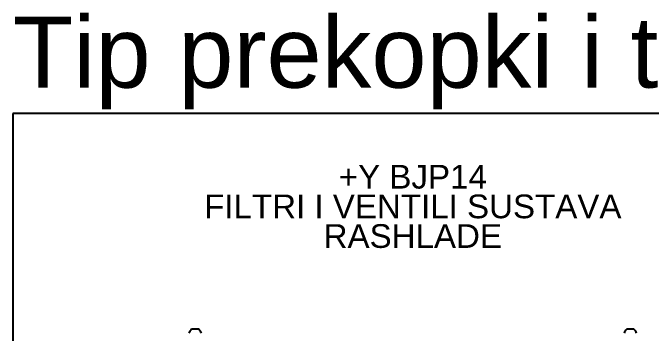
# Model space of a CAD drawing. Header units: millimetres. Extents: x 42151 to 59780, y 37376 to 44547.
# Drawn here: x 46728 to 47806, y 44006 to 44547 of the extents above; entities that cross this region are included whole.
import ezdxf

# ---------------------------------------------------------------- set-up
doc = ezdxf.new("R2010")
doc.units = ezdxf.units.MM
doc.layers.add('! NO PLOT !', color=7, linetype='Continuous', true_color=0xff75dd, plot=False)
doc.layers.add('000-PI-ORMAR', color=2, linetype='Continuous')
doc.layers.add('AUT_7', color=7, linetype='Continuous')
doc.styles.add('OPIS', font='arial.ttf')
doc.styles.get("Standard").update_dxf_attribs({"font": 'arial.ttf'})

msp = doc.modelspace()

# ---------------------------------------------------------------- linework, layer by layer
at = {"layer": '! NO PLOT !', "ltscale": 0.25}
msp.add_lwpolyline([(46727.526, 44376.997), (46727.526, 41506.997), (48877.526, 41506.997), (48877.526, 42491.997), (50627.526, 42491.997), (50627.526, 44376.997), (46727.526, 44376.997)], dxfattribs=at)
at = {"layer": '000-PI-ORMAR'}
for p, q in [((47041.526, 44012.747), (47029.526, 44012.747)), ((47776.526, 44012.747), (47764.526, 44012.747))]:
    msp.add_line(p, q, dxfattribs=at)
for centre, start, end in [((47035.921, 44003.552), 124.82083, 166.605416), ((47035.131, 44003.552), 13.394584, 55.17917), ((47770.921, 44003.552), 124.82083, 166.605416), ((47770.131, 44003.552), 13.394584, 55.17917)]:
    msp.add_arc(centre, 11.2, start, end, dxfattribs=at)

# ---------------------------------------------------------------- texts
at = {"layer": '! NO PLOT !', "ltscale": 0.25, "insert": (46727.526, 44540.258), "char_height": 120, "attachment_point": 1}
msp.add_mtext_dynamic_manual_height_columns('Tip prekopki i tipkala HE Senj', width=4382.77629, gutter_width=12.5, heights=[0], dxfattribs=at)
at = {"layer": 'AUT_7', "linetype": 'Continuous', "insert": (47403.026, 44219.807), "char_height": 40, "width": 832.19169, "attachment_point": 5, "line_spacing_factor": 0.75, "style": 'OPIS'}
msp.add_mtext('+Y BJP14\\P FILTRI I VENTILI SUSTAVA {\\H1.4358x; }RASHLADE{\\H1.438x; }', dxfattribs=at)

doc.saveas('drawing.dxf')
